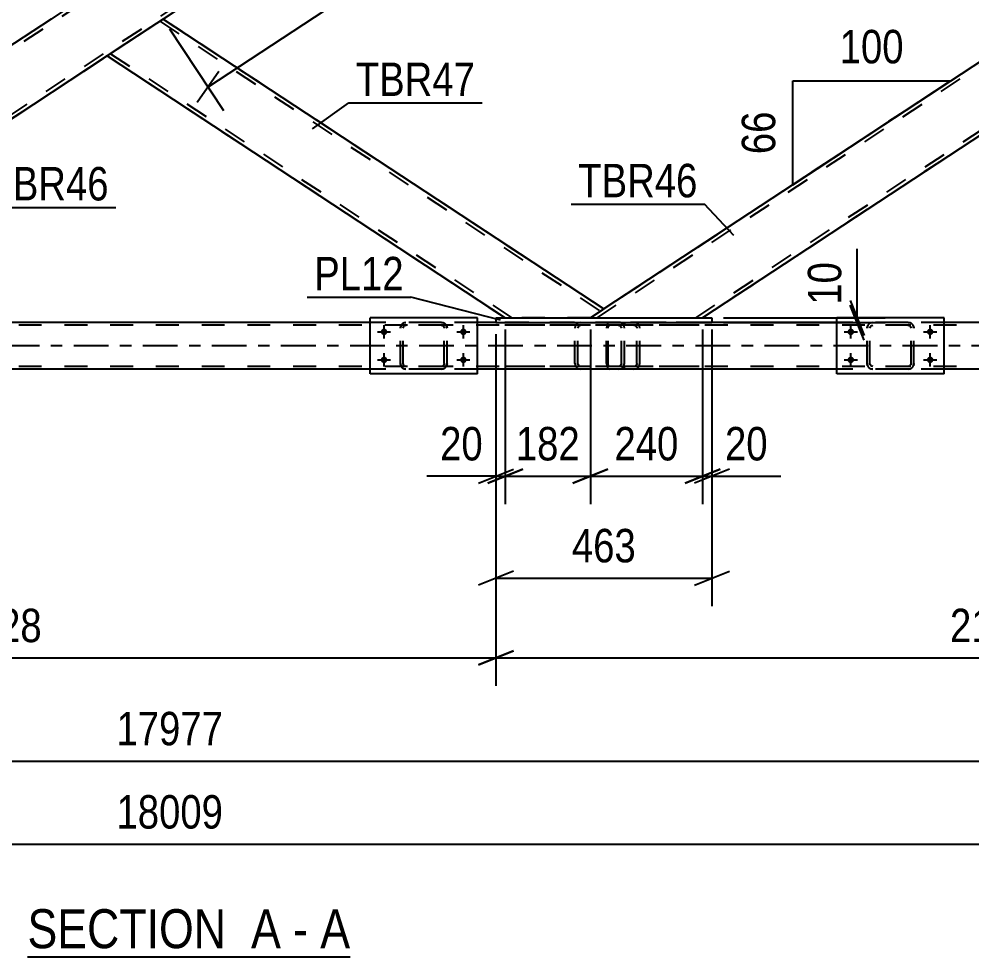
# Model space of a CAD drawing. Header units: millimetres. Extents: x -851 to 338, y -786 to 55.
# Drawn here: x -478.2 to -396.5, y -110.3 to -29.9 of the extents above; entities that cross this region are included whole.
import ezdxf

# ---------------------------------------------------------------- set-up
doc = ezdxf.new("R2010")
doc.units = ezdxf.units.MM
doc.linetypes.add('DXK_LINE_DOT2', pattern=[3.9198, 1.9599, -1.9599])
doc.linetypes.add('DXK_LINE_DOT3', pattern=[5.9187, 2.979, -0.9799, 0.9799, -0.9799])
doc.styles.add('Arial Narrow', font='ARIALN.TTF', dxfattribs={"height": 0.2})

# ---------------------------------------------------------------- blocks, each defined once
blk = doc.blocks.new('Unknown-232933133-12 - 4785')
at = {"color": 6, "linetype": 'Continuous'}
blk.add_line((-477.431, -110.251), (-449.784, -110.251), dxfattribs=at)
at = {"color": 0, "linetype": 'Continuous'}
for points in [[(-459.322, -109.501), (-459.322, -106.001), (-477.431, -106.001), (-477.431, -109.501)], [(-455.716, -109.501), (-455.716, -106.001), (-458.272, -106.001), (-458.272, -109.501)], [(-453.391, -109.501), (-453.391, -106.001), (-454.666, -106.001), (-454.666, -109.501)], [(-449.784, -109.501), (-449.784, -106.001), (-452.341, -106.001), (-452.341, -109.501)]]:
    blk.add_wipeout(points, dxfattribs=at)
at = {"color": 7, "linetype": 'Continuous', "style": 'Arial Narrow'}
for s, height, p in [('SECTION ', 3.3405, (-477.431, -109.501)), ('A', 3.34, (-458.272, -109.501)), ('A', 3.34, (-452.341, -109.501)), ('-', 3.34, (-454.666, -109.501))]:
    blk.add_text(s, height=height, dxfattribs=at).set_placement(p)
blk = doc.blocks.new('Part-232933133-4847 - 4785')
at = {"color": 7, "linetype": 'DXK_LINE_DOT2'}
for p, q in [((-352.877, -5.295), (-429.193, -55.494)), ((-428.611, -55.494), (-352.295, -5.295)), ((-428.611, -55.494), (-352.295, -5.295)), ((-420.167, -55.494), (-343.852, -5.295)), ((-420.167, -55.494), (-343.852, -5.295)), ((-343.269, -5.295), (-419.585, -55.494)), ((-343.269, -5.295), (-352.877, -5.295)), ((-343.269, -5.295), (-343.269, -5.295)), ((-385.471, -26.734), (-390.275, -29.894)), ((-380.667, -29.894), (-385.471, -33.054)), ((-428.039, -54.734), (-429.193, -55.494)), ((-429.193, -55.494), (-429.193, -55.494)), ((-429.193, -55.494), (-419.585, -55.494))]:
    blk.add_line(p, q, dxfattribs=at)
at = {"color": 2, "linetype": 'Continuous'}
for p, q in [((-352.877, -5.295), (-385.471, -26.734)), ((-343.269, -5.295), (-380.667, -29.894)), ((-390.275, -29.894), (-428.039, -54.734)), ((-385.471, -33.054), (-419.585, -55.494))]:
    blk.add_line(p, q, dxfattribs=at)
blk = doc.blocks.new('Part-232933133-4857 - 4785')
at = {"color": 7, "linetype": 'DXK_LINE_DOT2'}
for p, q in [((-438.011, -5.295), (-514.327, -55.494)), ((-513.745, -55.494), (-437.429, -5.295)), ((-513.745, -55.494), (-437.429, -5.295)), ((-505.301, -55.494), (-428.986, -5.295)), ((-505.301, -55.494), (-428.986, -5.295)), ((-428.404, -5.295), (-504.719, -55.494)), ((-428.404, -5.295), (-438.011, -5.295)), ((-428.404, -5.295), (-428.404, -5.295)), ((-470.606, -26.734), (-475.41, -29.894)), ((-465.802, -29.894), (-470.606, -33.054)), ((-513.173, -54.734), (-514.327, -55.494)), ((-514.327, -55.494), (-514.327, -55.494)), ((-514.327, -55.494), (-504.719, -55.494))]:
    blk.add_line(p, q, dxfattribs=at)
at = {"color": 2, "linetype": 'Continuous'}
for p, q in [((-438.011, -5.295), (-470.606, -26.734)), ((-428.404, -5.295), (-465.802, -29.894)), ((-475.41, -29.894), (-513.173, -54.734)), ((-470.606, -33.054), (-504.719, -55.494))]:
    blk.add_line(p, q, dxfattribs=at)
blk = doc.blocks.new('Part-232933133-4867 - 4785')
at = {"color": 2, "linetype": 'Continuous'}
for p, q in [((-465.802, -29.894), (-466.384, -30.277)), ((-465.802, -29.894), (-428.039, -54.734)), ((-465.802, -29.894), (-465.802, -29.894)), ((-466.384, -30.277), (-470.606, -33.054)), ((-470.606, -33.054), (-470.606, -33.054)), ((-470.606, -33.054), (-436.492, -55.494)), ((-428.039, -54.734), (-429.193, -55.494))]:
    blk.add_line(p, q, dxfattribs=at)
at = {"color": 7, "linetype": 'DXK_LINE_DOT2'}
for p, q in [((-466.093, -30.086), (-466.093, -30.086)), ((-466.093, -30.086), (-428.33, -54.926)), ((-466.093, -30.086), (-428.33, -54.926)), ((-465.802, -29.894), (-428.039, -54.734)), ((-470.606, -33.054), (-436.492, -55.494)), ((-470.606, -33.054), (-470.606, -33.054)), ((-470.314, -32.863), (-470.292, -32.848)), ((-470.314, -32.863), (-470.314, -32.863)), ((-470.314, -32.863), (-435.91, -55.494)), ((-470.314, -32.863), (-435.91, -55.494)), ((-470.023, -32.671), (-470.023, -32.671)), ((-470.023, -32.671), (-470.023, -32.671)), ((-429.193, -55.494), (-436.492, -55.494))]:
    blk.add_line(p, q, dxfattribs=at)
blk = doc.blocks.new('Bolt-232933133-59351 - 4785')
at = {"linetype": 'Continuous'}
for points in [[(-446.879, -56.414, -1), (-446.879, -56.974, -1)], [(-440.079, -56.414, -1), (-440.079, -56.974, -1)], [(-446.879, -58.814, -1), (-446.879, -59.374, -1)], [(-440.079, -58.814, -1), (-440.079, -59.374, -1)]]:
    blk.add_hatch(color=1, dxfattribs=at).paths.add_polyline_path(points)
at = {"color": 1, "linetype": 'Continuous'}
for p, q in [((-446.879, -57.254), (-446.879, -56.134)), ((-440.079, -57.254), (-440.079, -56.134)), ((-447.439, -56.694), (-446.319, -56.694)), ((-440.639, -56.694), (-439.519, -56.694)), ((-446.879, -59.654), (-446.879, -58.534)), ((-440.079, -59.654), (-440.079, -58.534)), ((-447.439, -59.094), (-446.319, -59.094)), ((-440.639, -59.094), (-439.519, -59.094))]:
    blk.add_line(p, q, dxfattribs=at)
blk = doc.blocks.new('Part-232933133-4923 - 4785')
at = {"color": 7, "linetype": 'DXK_LINE_DOT2'}
for p, q in [((-427.8, -56.19), (-427.821, -56.374)), ((-427.741, -56.034), (-427.8, -56.19)), ((-427.654, -55.93), (-427.741, -56.034)), ((-427.685, -56.374), (-427.675, -56.282)), ((-427.675, -56.282), (-427.646, -56.204)), ((-427.55, -55.894), (-427.654, -55.93)), ((-427.646, -56.204), (-427.602, -56.152)), ((-427.602, -56.152), (-427.55, -56.134)), ((-419.886, -55.894), (-427.55, -55.894)), ((-419.886, -56.134), (-427.55, -56.134)), ((-426.274, -55.894), (-426.274, -56.134)), ((-425.266, -55.93), (-425.459, -55.894)), ((-425.459, -56.134), (-425.362, -56.152)), ((-425.362, -56.152), (-425.281, -56.204)), ((-425.281, -56.204), (-425.226, -56.282)), ((-425.226, -56.282), (-425.207, -56.374)), ((-424.991, -56.204), (-424.994, -56.19)), ((-424.956, -56.374), (-424.991, -56.204)), ((-427.821, -59.414), (-427.821, -56.374)), ((-427.685, -59.414), (-427.685, -56.374)), ((-425.207, -59.414), (-425.207, -56.374)), ((-424.956, -59.414), (-424.956, -56.374)), ((-427.821, -59.414), (-427.8, -59.597)), ((-427.8, -59.597), (-427.741, -59.753)), ((-427.675, -59.505), (-427.685, -59.414)), ((-427.646, -59.583), (-427.675, -59.505)), ((-427.602, -59.635), (-427.646, -59.583)), ((-425.281, -59.583), (-425.362, -59.635)), ((-425.226, -59.505), (-425.281, -59.583)), ((-425.207, -59.414), (-425.226, -59.505)), ((-424.994, -59.597), (-424.975, -59.505)), ((-424.975, -59.505), (-424.956, -59.414)), ((-427.741, -59.753), (-427.654, -59.857)), ((-427.654, -59.857), (-427.55, -59.894)), ((-427.55, -59.654), (-427.602, -59.635)), ((-419.886, -59.654), (-427.55, -59.654)), ((-419.886, -59.894), (-427.55, -59.894)), ((-426.274, -59.894), (-426.274, -59.654)), ((-425.362, -59.635), (-425.459, -59.654)), ((-425.459, -59.894), (-425.266, -59.857))]:
    blk.add_line(p, q, dxfattribs=at)
for centre, start, end in [((-425.444, -56.389), 23.84918, 68.80569), ((-425.444, -59.398), 291.19431, 336.15082)]:
    blk.add_arc(centre, 0.492, start, end, dxfattribs=at)
blk = doc.blocks.new('Part-232933133-4930 - 4785')
at = {"color": 7, "linetype": 'DXK_LINE_DOT2'}
for p, q in [((-426.785, -55.894), (-436.527, -55.894)), ((-426.785, -56.134), (-436.527, -56.134)), ((-430.495, -56.204), (-430.531, -56.374)), ((-430.492, -56.19), (-430.495, -56.204)), ((-430.275, -56.374), (-430.256, -56.282)), ((-430.256, -56.282), (-430.2, -56.204)), ((-430.02, -55.894), (-430.215, -55.93)), ((-430.2, -56.204), (-430.117, -56.152)), ((-430.117, -56.152), (-430.02, -56.134)), ((-426.589, -55.93), (-426.785, -55.894)), ((-426.785, -56.134), (-426.687, -56.152)), ((-426.687, -56.152), (-426.604, -56.204)), ((-426.604, -56.204), (-426.549, -56.282)), ((-426.549, -56.282), (-426.529, -56.374)), ((-426.31, -56.204), (-426.313, -56.19)), ((-426.274, -56.374), (-426.31, -56.204)), ((-430.531, -59.414), (-430.531, -56.374)), ((-430.275, -59.414), (-430.275, -56.374)), ((-426.529, -59.414), (-426.529, -56.374)), ((-426.274, -59.414), (-426.274, -56.374)), ((-430.531, -59.414), (-430.511, -59.505)), ((-430.511, -59.505), (-430.492, -59.597)), ((-430.256, -59.505), (-430.275, -59.414)), ((-430.2, -59.583), (-430.256, -59.505)), ((-430.117, -59.635), (-430.2, -59.583)), ((-426.604, -59.583), (-426.687, -59.635)), ((-426.549, -59.505), (-426.604, -59.583)), ((-426.529, -59.414), (-426.549, -59.505)), ((-426.313, -59.597), (-426.293, -59.505)), ((-426.293, -59.505), (-426.274, -59.414)), ((-426.785, -59.654), (-436.527, -59.654)), ((-426.785, -59.894), (-436.527, -59.894)), ((-430.215, -59.857), (-430.02, -59.894)), ((-430.02, -59.654), (-430.117, -59.635)), ((-426.687, -59.635), (-426.785, -59.654)), ((-426.785, -59.894), (-426.589, -59.857))]:
    blk.add_line(p, q, dxfattribs=at)
for centre, start, end in [((-430.039, -56.394), 110.75832, 155.68004), ((-426.765, -56.394), 24.31996, 69.24168), ((-430.039, -59.393), 204.31996, 249.24168), ((-426.765, -59.393), 290.75832, 335.68004)]:
    blk.add_arc(centre, 0.496, start, end, dxfattribs=at)
blk = doc.blocks.new('Part-232933133-59269 - 4785')
at = {"color": 7, "linetype": 'DXK_LINE_DOT2'}
for p, q in [((-445.479, -56.374), (-445.443, -56.19)), ((-445.443, -56.19), (-445.479, -56.374)), ((-445.239, -56.374), (-445.221, -56.282)), ((-445.221, -56.282), (-445.169, -56.204)), ((-445.183, -55.93), (-444.999, -55.894)), ((-444.999, -55.894), (-445.183, -55.93)), ((-445.169, -56.204), (-445.091, -56.152)), ((-445.091, -56.152), (-444.999, -56.134)), ((-441.959, -55.894), (-444.999, -55.894)), ((-441.959, -56.134), (-444.999, -56.134)), ((-441.959, -55.894), (-441.776, -55.93)), ((-441.776, -55.93), (-441.959, -55.894)), ((-441.959, -56.134), (-441.867, -56.152)), ((-441.867, -56.152), (-441.79, -56.204)), ((-441.79, -56.204), (-441.737, -56.282)), ((-441.737, -56.282), (-441.719, -56.374)), ((-441.516, -56.19), (-441.479, -56.374)), ((-441.479, -56.374), (-441.516, -56.19)), ((-445.479, -59.414), (-445.479, -56.374)), ((-445.239, -59.414), (-445.239, -56.374)), ((-441.719, -59.414), (-441.719, -56.374)), ((-441.479, -59.414), (-441.479, -56.374)), ((-445.443, -59.597), (-445.479, -59.414)), ((-445.479, -59.414), (-445.443, -59.597)), ((-445.221, -59.505), (-445.239, -59.414)), ((-445.169, -59.583), (-445.221, -59.505)), ((-445.091, -59.635), (-445.169, -59.583)), ((-441.79, -59.583), (-441.867, -59.635)), ((-441.737, -59.505), (-441.79, -59.583)), ((-441.719, -59.414), (-441.737, -59.505)), ((-441.479, -59.414), (-441.516, -59.597)), ((-441.516, -59.597), (-441.479, -59.414)), ((-444.999, -59.894), (-445.183, -59.857)), ((-445.183, -59.857), (-444.999, -59.894)), ((-444.999, -59.654), (-445.091, -59.635)), ((-441.959, -59.654), (-444.999, -59.654)), ((-441.959, -59.894), (-444.999, -59.894)), ((-441.867, -59.635), (-441.959, -59.654)), ((-441.776, -59.857), (-441.959, -59.894)), ((-441.959, -59.894), (-441.776, -59.857))]:
    blk.add_line(p, q, dxfattribs=at)
at = {"color": 7, "linetype": 'DXK_LINE_DOT3'}
blk.add_line((-443.479, -57.894), (-443.479, -57.894), dxfattribs=at)
at = {"color": 7, "linetype": 'DXK_LINE_DOT2'}
for centre, start, end in [((-444.999, -56.374), 112.5, 157.5), ((-444.999, -56.374), 112.5, 157.5), ((-441.959, -56.374), 22.5, 67.5), ((-441.959, -56.374), 22.5, 67.5), ((-444.999, -59.414), 202.5, 247.5), ((-444.999, -59.414), 202.5, 247.5), ((-441.959, -59.414), 292.5, 337.5), ((-441.959, -59.414), 292.5, 337.5)]:
    blk.add_arc(centre, 0.48, start, end, dxfattribs=at)
blk = doc.blocks.new('Part-232933133-5099 - 4785')
at = {"color": 2, "linetype": 'Continuous'}
for p, q in [((-437.292, -55.494), (-437.292, -55.894)), ((-437.292, -55.494), (-418.785, -55.494)), ((-418.785, -55.494), (-418.785, -55.894)), ((-437.292, -55.894), (-418.785, -55.894))]:
    blk.add_line(p, q, dxfattribs=at)
blk = doc.blocks.new('Part-232933133-5177 - 4785')
at = {"color": 7, "linetype": 'DXK_LINE_DOT2'}
for p, q in [((-150.879, -56.134), (-823.016, -56.134)), ((-438.879, -55.894), (-448.079, -55.894)), ((-418.785, -55.894), (-437.292, -55.894)), ((-398.879, -55.894), (-408.079, -55.894)), ((-150.879, -59.654), (-823.016, -59.654)), ((-438.879, -59.894), (-448.079, -59.894)), ((-398.879, -59.894), (-408.079, -59.894))]:
    blk.add_line(p, q, dxfattribs=at)
at = {"color": 2, "linetype": 'Continuous'}
for p, q in [((-448.079, -55.894), (-478.879, -55.894)), ((-437.292, -55.894), (-438.879, -55.894)), ((-408.079, -55.894), (-418.785, -55.894)), ((-368.079, -55.894), (-398.879, -55.894)), ((-448.079, -59.894), (-478.879, -59.894)), ((-408.079, -59.894), (-438.879, -59.894)), ((-368.079, -59.894), (-398.879, -59.894))]:
    blk.add_line(p, q, dxfattribs=at)
at = {"color": 7, "linetype": 'DXK_LINE_DOT3'}
blk.add_line((-150.879, -57.894), (-823.016, -57.894), dxfattribs=at)
blk = doc.blocks.new('Part-232933133-59265 - 4785')
at = {"color": 7, "linetype": 'DXK_LINE_DOT2'}
for p, q in [((-405.479, -56.374), (-405.443, -56.19)), ((-405.443, -56.19), (-405.479, -56.374)), ((-405.239, -56.374), (-405.221, -56.282)), ((-405.221, -56.282), (-405.169, -56.204)), ((-405.183, -55.93), (-404.999, -55.894)), ((-404.999, -55.894), (-405.183, -55.93)), ((-405.169, -56.204), (-405.091, -56.152)), ((-405.091, -56.152), (-404.999, -56.134)), ((-401.959, -55.894), (-404.999, -55.894)), ((-401.959, -56.134), (-404.999, -56.134)), ((-401.959, -55.894), (-401.776, -55.93)), ((-401.776, -55.93), (-401.959, -55.894)), ((-401.959, -56.134), (-401.867, -56.152)), ((-401.867, -56.152), (-401.79, -56.204)), ((-401.79, -56.204), (-401.737, -56.282)), ((-401.737, -56.282), (-401.719, -56.374)), ((-401.516, -56.19), (-401.479, -56.374)), ((-401.479, -56.374), (-401.516, -56.19)), ((-405.479, -59.414), (-405.479, -56.374)), ((-405.239, -59.414), (-405.239, -56.374)), ((-401.719, -59.414), (-401.719, -56.374)), ((-401.479, -59.414), (-401.479, -56.374)), ((-405.443, -59.597), (-405.479, -59.414)), ((-405.479, -59.414), (-405.443, -59.597)), ((-405.221, -59.505), (-405.239, -59.414)), ((-405.169, -59.583), (-405.221, -59.505)), ((-405.091, -59.635), (-405.169, -59.583)), ((-401.79, -59.583), (-401.867, -59.635)), ((-401.737, -59.505), (-401.79, -59.583)), ((-401.719, -59.414), (-401.737, -59.505)), ((-401.479, -59.414), (-401.516, -59.597)), ((-401.516, -59.597), (-401.479, -59.414)), ((-404.999, -59.894), (-405.183, -59.857)), ((-405.183, -59.857), (-404.999, -59.894)), ((-404.999, -59.654), (-405.091, -59.635)), ((-401.959, -59.654), (-404.999, -59.654)), ((-401.959, -59.894), (-404.999, -59.894)), ((-401.867, -59.635), (-401.959, -59.654)), ((-401.776, -59.857), (-401.959, -59.894)), ((-401.959, -59.894), (-401.776, -59.857))]:
    blk.add_line(p, q, dxfattribs=at)
at = {"color": 7, "linetype": 'DXK_LINE_DOT3'}
blk.add_line((-403.479, -57.894), (-403.479, -57.894), dxfattribs=at)
at = {"color": 7, "linetype": 'DXK_LINE_DOT2'}
for centre, start, end in [((-404.999, -56.374), 112.5, 157.5), ((-404.999, -56.374), 112.5, 157.5), ((-401.959, -56.374), 22.5, 67.5), ((-401.959, -56.374), 22.5, 67.5), ((-404.999, -59.414), 202.5, 247.5), ((-404.999, -59.414), 202.5, 247.5), ((-401.959, -59.414), 292.5, 337.5), ((-401.959, -59.414), 292.5, 337.5)]:
    blk.add_arc(centre, 0.48, start, end, dxfattribs=at)
blk = doc.blocks.new('Part-232933133-59266 - 4785')
at = {"color": 2, "linetype": 'Continuous'}
for p, q in [((-398.879, -55.494), (-408.079, -55.494)), ((-408.079, -60.294), (-408.079, -55.494)), ((-398.879, -60.294), (-398.879, -55.494)), ((-398.879, -60.294), (-408.079, -60.294))]:
    blk.add_line(p, q, dxfattribs=at)
blk = doc.blocks.new('Part-232933133-59270 - 4785')
at = {"color": 2, "linetype": 'Continuous'}
for p, q in [((-438.879, -55.494), (-448.079, -55.494)), ((-448.079, -60.294), (-448.079, -55.494)), ((-438.879, -60.294), (-438.879, -55.494)), ((-438.879, -60.294), (-448.079, -60.294))]:
    blk.add_line(p, q, dxfattribs=at)
blk = doc.blocks.new('Bolt-232933133-59349 - 4785')
at = {"linetype": 'Continuous'}
for points in [[(-406.879, -56.414, -1), (-406.879, -56.974, -1)], [(-400.079, -56.414, -1), (-400.079, -56.974, -1)], [(-406.879, -58.814, -1), (-406.879, -59.374, -1)], [(-400.079, -58.814, -1), (-400.079, -59.374, -1)]]:
    blk.add_hatch(color=1, dxfattribs=at).paths.add_polyline_path(points)
at = {"color": 1, "linetype": 'Continuous'}
for p, q in [((-406.879, -57.254), (-406.879, -56.134)), ((-400.079, -57.254), (-400.079, -56.134)), ((-407.439, -56.694), (-406.319, -56.694)), ((-400.639, -56.694), (-399.519, -56.694)), ((-406.879, -59.654), (-406.879, -58.534)), ((-400.079, -59.654), (-400.079, -58.534)), ((-407.439, -59.094), (-406.319, -59.094)), ((-400.639, -59.094), (-399.519, -59.094))]:
    blk.add_line(p, q, dxfattribs=at)
blk = doc.blocks.new('StraightDimension-232933133-5342 - 4785')
at = {"color": 7, "linetype": 'Continuous'}
for p, q in [((-436.492, -56.494), (-436.492, -71.458)), ((-429.193, -56.494), (-429.193, -71.458)), ((-437.992, -69.658), (-434.992, -68.458)), ((-427.693, -68.458), (-430.693, -69.658)), ((-436.492, -69.058), (-429.193, -69.058))]:
    blk.add_line(p, q, dxfattribs=at)
at = {"color": 0}
blk.add_wipeout([(-429.5, -68.308), (-429.5, -64.108), (-436.185, -64.108), (-436.185, -68.308)], dxfattribs=at)
at = {"color": 3, "style": 'Arial Narrow'}
blk.add_text('182', height=2.8633, dxfattribs=at).set_placement((-435.585, -67.708))
blk = doc.blocks.new('StraightDimension-232933133-5358 - 4785')
at = {"color": 7, "linetype": 'Continuous'}
for p, q in [((-429.193, -56.494), (-429.193, -71.458)), ((-419.585, -56.494), (-419.585, -71.458)), ((-430.693, -69.658), (-427.693, -68.458)), ((-418.085, -68.458), (-421.085, -69.658)), ((-429.193, -69.058), (-419.585, -69.058))]:
    blk.add_line(p, q, dxfattribs=at)
at = {"color": 0}
blk.add_wipeout([(-421.047, -68.308), (-421.047, -64.108), (-427.731, -64.108), (-427.731, -68.308)], dxfattribs=at)
at = {"color": 3, "style": 'Arial Narrow'}
blk.add_text('240', height=2.8633, dxfattribs=at).set_placement((-427.131, -67.708))
blk = doc.blocks.new('StraightDimension-232933133-52024 - 4785')
at = {"color": 7, "linetype": 'Continuous'}
for p, q in [((-437.292, -56.894), (-437.292, -87.031)), ((-352.158, -56.894), (-352.158, -87.031)), ((-435.792, -84.031), (-438.792, -85.231)), ((-353.658, -85.231), (-350.658, -84.031)), ((-437.292, -84.631), (-352.158, -84.631))]:
    blk.add_line(p, q, dxfattribs=at)
at = {"color": 0}
blk.add_wipeout([(-390.469, -83.881), (-390.469, -79.681), (-398.981, -79.681), (-398.981, -83.881)], dxfattribs=at)
at = {"color": 3, "style": 'Arial Narrow'}
blk.add_text('2128', height=2.8633, dxfattribs=at).set_placement((-398.381, -83.281))
blk = doc.blocks.new('StraightDimension-232933133-52159 - 4785')
at = {"color": 7, "linetype": 'Continuous'}
blk.add_line((-823.016, -93.466), (-107.453, -93.466), dxfattribs=at)
at = {"color": 0}
blk.add_wipeout([(-460.065, -92.716), (-460.065, -88.516), (-470.405, -88.516), (-470.405, -92.716)], dxfattribs=at)
at = {"color": 3, "style": 'Arial Narrow'}
blk.add_text('17977', height=2.8633, dxfattribs=at).set_placement((-469.805, -92.116))
blk = doc.blocks.new('StraightDimension-232933133-5350 - 4785')
at = {"color": 7, "linetype": 'Continuous'}
for p, q in [((-437.292, -56.894), (-437.292, -71.458)), ((-436.492, -56.494), (-436.492, -71.458)), ((-438.792, -69.658), (-435.792, -68.458)), ((-434.992, -68.458), (-437.992, -69.658)), ((-437.292, -69.058), (-443.198, -69.058)), ((-437.292, -69.058), (-443.198, -69.058)), ((-437.292, -69.058), (-436.492, -69.058))]:
    blk.add_line(p, q, dxfattribs=at)
at = {"color": 0}
blk.add_wipeout([(-437.817, -68.308), (-437.817, -64.108), (-442.673, -64.108), (-442.673, -68.308)], dxfattribs=at)
at = {"color": 3, "style": 'Arial Narrow'}
blk.add_text('20', height=2.8633, dxfattribs=at).set_placement((-442.073, -67.708))
blk = doc.blocks.new('StraightDimension-232933133-5366 - 4785')
at = {"color": 7, "linetype": 'Continuous'}
for p, q in [((-419.585, -56.494), (-419.585, -71.458)), ((-418.785, -56.494), (-418.785, -71.458)), ((-421.085, -69.658), (-418.085, -68.458)), ((-417.285, -68.458), (-420.285, -69.658)), ((-419.585, -69.058), (-418.785, -69.058)), ((-418.785, -69.058), (-412.879, -69.058)), ((-418.785, -69.058), (-412.879, -69.058))]:
    blk.add_line(p, q, dxfattribs=at)
at = {"color": 0}
blk.add_wipeout([(-413.404, -68.308), (-413.404, -64.108), (-418.26, -64.108), (-418.26, -68.308)], dxfattribs=at)
at = {"color": 3, "style": 'Arial Narrow'}
blk.add_text('20', height=2.8633, dxfattribs=at).set_placement((-417.66, -67.708))
blk = doc.blocks.new('StraightDimension-232933133-5521 - 4785')
at = {"color": 7, "linetype": 'Continuous'}
for p, q in [((-427.854, -6.13), (-423.25, -13.13)), ((-425.492, -12.45), (-423.645, -9.799)), ((-461.967, -35.724), (-424.569, -11.125)), ((-465.252, -30.73), (-460.648, -37.729)), ((-461.043, -34.399), (-462.89, -37.05))]:
    blk.add_line(p, q, dxfattribs=at)
at = {"color": 0}
blk.add_wipeout([(-440.124, -20.459), (-442.432, -16.95), (-449.544, -21.628), (-447.236, -25.137)], dxfattribs=at)
at = {"color": 3, "style": 'Arial Narrow'}
blk.add_text('1119', height=2.8633, rotation=33.33468, dxfattribs=at).set_placement((-447.064, -24.306))
blk = doc.blocks.new('StraightDimension-232933133-5710 - 4785')
at = {"color": 7, "linetype": 'Continuous'}
for p, q in [((-406.347, -55.494), (-406.347, -49.587)), ((-406.347, -55.494), (-406.347, -49.587)), ((-406.947, -53.994), (-405.747, -56.994)), ((-405.747, -57.394), (-406.947, -54.394)), ((-417.785, -55.494), (-403.947, -55.494)), ((-406.347, -55.894), (-406.347, -55.494)), ((-417.785, -55.894), (-403.947, -55.894))]:
    blk.add_line(p, q, dxfattribs=at)
at = {"color": 0}
blk.add_wipeout([(-407.097, -50.112), (-411.297, -50.112), (-411.297, -54.969), (-407.097, -54.969)], dxfattribs=at)
at = {"color": 3, "style": 'Arial Narrow'}
blk.add_text('10', height=2.8633, rotation=90.00021, dxfattribs=at).set_placement((-407.697, -54.369))
blk = doc.blocks.new('StraightDimension-232933133-6994 - 4785')
at = {"color": 7, "linetype": 'Continuous'}
for p, q in [((-437.292, -56.894), (-437.292, -80.193)), ((-418.785, -56.894), (-418.785, -80.193)), ((-435.792, -77.193), (-438.792, -78.393)), ((-420.285, -78.393), (-417.285, -77.193)), ((-437.292, -77.793), (-418.785, -77.793))]:
    blk.add_line(p, q, dxfattribs=at)
at = {"color": 0}
blk.add_wipeout([(-424.696, -77.043), (-424.696, -72.843), (-431.381, -72.843), (-431.381, -77.043)], dxfattribs=at)
at = {"color": 3, "style": 'Arial Narrow'}
blk.add_text('463', height=2.8633, dxfattribs=at).set_placement((-430.781, -76.443))
blk = doc.blocks.new('StraightDimension-232933133-52025 - 4785')
at = {"color": 7, "linetype": 'Continuous'}
for p, q in [((-522.426, -56.894), (-522.426, -87.031)), ((-437.292, -56.894), (-437.292, -87.031)), ((-520.926, -84.031), (-523.926, -85.231)), ((-438.792, -85.231), (-435.792, -84.031)), ((-522.426, -84.631), (-437.292, -84.631))]:
    blk.add_line(p, q, dxfattribs=at)
at = {"color": 0}
blk.add_wipeout([(-475.603, -83.881), (-475.603, -79.681), (-484.115, -79.681), (-484.115, -83.881)], dxfattribs=at)
at = {"color": 3, "style": 'Arial Narrow'}
blk.add_text('2128', height=2.8633, dxfattribs=at).set_placement((-483.515, -83.281))
blk = doc.blocks.new('StraightDimension-232933133-52232 - 4785')
at = {"color": 7, "linetype": 'Continuous'}
blk.add_line((-823.656, -100.601), (-106.813, -100.601), dxfattribs=at)
at = {"color": 0}
blk.add_wipeout([(-460.065, -99.851), (-460.065, -95.651), (-470.405, -95.651), (-470.405, -99.851)], dxfattribs=at)
at = {"color": 3, "style": 'Arial Narrow'}
blk.add_text('18009', height=2.8633, dxfattribs=at).set_placement((-469.805, -99.251))
blk = doc.blocks.new('AngleDimension-232933133-71758 - 4785')
at = {"color": 7, "linetype": 'Continuous'}
for p, q in [((-411.858, -35.188), (-398.323, -35.188)), ((-411.858, -44.091), (-398.323, -35.188)), ((-411.858, -44.091), (-411.858, -35.188)), ((-409.775, -42.721), (-398.323, -35.188))]:
    blk.add_line(p, q, dxfattribs=at)
at = {"color": 0}
for points in [[(-401.748, -34.288), (-401.748, -30.088), (-408.433, -30.088), (-408.433, -34.288)], [(-412.758, -37.211), (-416.958, -37.211), (-416.958, -42.068), (-412.758, -42.068)]]:
    blk.add_wipeout(points, dxfattribs=at)
at = {"color": 3, "style": 'Arial Narrow'}
blk.add_text('100', height=2.8633, dxfattribs=at).set_placement((-407.833, -33.688))
blk.add_text('66', height=2.8633, rotation=90.00021, dxfattribs=at).set_placement((-413.358, -41.468))
blk = doc.blocks.new('Mark-232933133-4853 - 4785')
at = {"color": 30, "linetype": 'Continuous'}
for p, q in [((-484.462, -40.131), (-481.294, -46.033)), ((-481.294, -46.033), (-469.866, -46.033))]:
    blk.add_line(p, q, dxfattribs=at)
at = {"color": 0}
blk.add_wipeout([(-470.466, -45.433), (-470.466, -42.433), (-480.694, -42.433), (-480.694, -45.433)], dxfattribs=at)
blk.add_wipeout([(-470.466, -45.433), (-470.466, -42.433), (-480.694, -42.433), (-480.694, -45.433)], dxfattribs=at)
at = {"color": 3, "style": 'Arial Narrow'}
blk.add_text('TBR46', height=2.8633, dxfattribs=at).set_placement((-480.694, -45.433))
blk = doc.blocks.new('Mark-232933133-4843 - 4785')
at = {"color": 30, "linetype": 'Continuous'}
for p in [(-430.836, -45.764), (-416.904, -48.442)]:
    blk.add_line(p, (-419.409, -45.764), dxfattribs=at)
at = {"color": 0}
blk.add_wipeout([(-420.009, -45.164), (-420.009, -42.164), (-430.236, -42.164), (-430.236, -45.164)], dxfattribs=at)
blk.add_wipeout([(-420.009, -45.164), (-420.009, -42.164), (-430.236, -42.164), (-430.236, -45.164)], dxfattribs=at)
at = {"color": 3, "style": 'Arial Narrow'}
blk.add_text('TBR46', height=2.8633, dxfattribs=at).set_placement((-430.236, -45.164))
blk = doc.blocks.new('Mark-232933133-4863 - 4785')
at = {"color": 30, "linetype": 'Continuous'}
for p, q in [((-453.01, -39.309), (-449.902, -37.086)), ((-449.902, -37.086), (-438.475, -37.086))]:
    blk.add_line(p, q, dxfattribs=at)
at = {"color": 0}
blk.add_wipeout([(-439.075, -36.486), (-439.075, -33.486), (-449.302, -33.486), (-449.302, -36.486)], dxfattribs=at)
blk.add_wipeout([(-439.075, -36.486), (-439.075, -33.486), (-449.302, -33.486), (-449.302, -36.486)], dxfattribs=at)
at = {"color": 3, "style": 'Arial Narrow'}
blk.add_text('TBR47', height=2.8633, dxfattribs=at).set_placement((-449.302, -36.486))
blk = doc.blocks.new('Mark-232933133-5095 - 4785')
at = {"color": 30, "linetype": 'Continuous'}
for p in [(-453.463, -53.736), (-436.906, -55.688)]:
    blk.add_line(p, (-444.587, -53.736), dxfattribs=at)
at = {"color": 0}
blk.add_wipeout([(-445.187, -53.136), (-445.187, -50.136), (-452.863, -50.136), (-452.863, -53.136)], dxfattribs=at)
blk.add_wipeout([(-445.187, -53.136), (-445.187, -50.136), (-452.863, -50.136), (-452.863, -53.136)], dxfattribs=at)
at = {"color": 3, "style": 'Arial Narrow'}
blk.add_text('PL12', height=2.8633, dxfattribs=at).set_placement((-452.863, -53.136))

msp = doc.modelspace()

# ---------------------------------------------------------------- block references
for name in ['Part-232933133-4857 - 4785', 'Part-232933133-4847 - 4785', 'Part-232933133-4867 - 4785', 'Part-232933133-59270 - 4785', 'Part-232933133-5099 - 4785', 'Part-232933133-59266 - 4785', 'Part-232933133-5177 - 4785', 'Bolt-232933133-59351 - 4785', 'Part-232933133-59269 - 4785', 'Part-232933133-4930 - 4785', 'Part-232933133-4923 - 4785', 'Bolt-232933133-59349 - 4785', 'Part-232933133-59265 - 4785', 'Unknown-232933133-12 - 4785']:
    msp.add_blockref(name, (0, 0))

# ---------------------------------------------------------------- next in the draw order: block references
for name in ['StraightDimension-232933133-5521 - 4785', 'AngleDimension-232933133-71758 - 4785', 'Mark-232933133-4853 - 4785', 'Mark-232933133-5095 - 4785', 'StraightDimension-232933133-5342 - 4785']:
    msp.add_blockref(name, (0, 0))

# ---------------------------------------------------------------- next in the draw order: block references
for name in ['Mark-232933133-4863 - 4785', 'Mark-232933133-4843 - 4785', 'StraightDimension-232933133-5358 - 4785']:
    msp.add_blockref(name, (0, 0))

# ---------------------------------------------------------------- next in the draw order: block references
msp.add_blockref('StraightDimension-232933133-52024 - 4785', (0, 0))

# ---------------------------------------------------------------- next in the draw order: block references
msp.add_blockref('StraightDimension-232933133-52159 - 4785', (0, 0))

# ---------------------------------------------------------------- next in the draw order: block references
for name in ['StraightDimension-232933133-5350 - 4785', 'StraightDimension-232933133-5366 - 4785']:
    msp.add_blockref(name, (0, 0))

# ---------------------------------------------------------------- next in the draw order: block references
msp.add_blockref('StraightDimension-232933133-5710 - 4785', (0, 0))

# ---------------------------------------------------------------- next in the draw order: block references
msp.add_blockref('StraightDimension-232933133-6994 - 4785', (0, 0))

# ---------------------------------------------------------------- next in the draw order: block references
msp.add_blockref('StraightDimension-232933133-52025 - 4785', (0, 0))

# ---------------------------------------------------------------- next in the draw order: block references
msp.add_blockref('StraightDimension-232933133-52232 - 4785', (0, 0))

doc.saveas('drawing.dxf')
